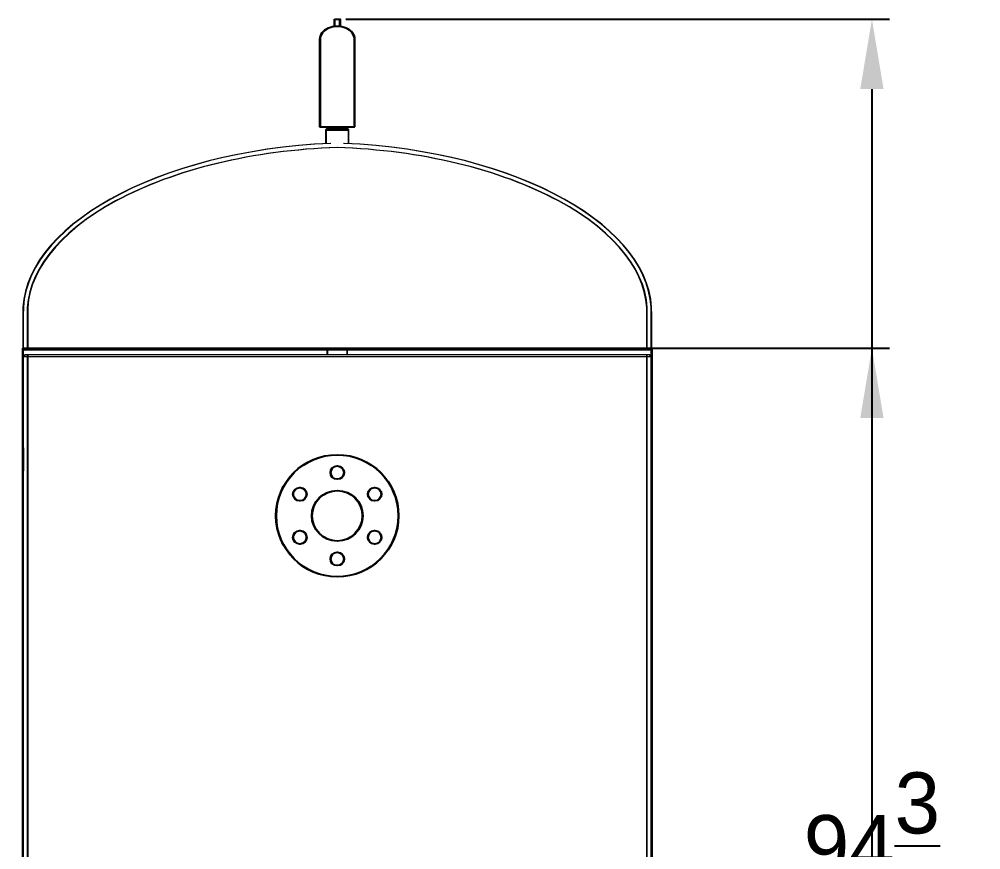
# Model space of a CAD drawing. Header units: inches. Extents: x 2625 to 3066, y 1222 to 1501.
# Drawn here: x 2964.3 to 3019.4, y 1325.5 to 1373.1 of the extents above; entities that cross this region are included whole.
import ezdxf

# ---------------------------------------------------------------- set-up
doc = ezdxf.new("R2010")
doc.units = ezdxf.units.IN
doc.header["$MEASUREMENT"] = 0
doc.header["$PDSIZE"] = -1
for name, color, linetype in [('WATANK', 7, 'Continuous'), ('WCTANK', 7, 'Continuous'), ('WOTANK', 7, 'Continuous')]:
    doc.layers.add(name, color=color, linetype=linetype)
doc.dimstyles.new('General Dimension', dxfattribs={"dimtxt": 3.5, "dimasz": 4, "dimexe": 1, "dimexo": 0.5, "dimgap": 0.09, "dimtad": 0, "dimtih": 1, "dimtoh": 1, "dimdec": 3, "dimzin": 0, "dimdsep": 46, "dimlunit": 5, "dimtxsty": 'Standard', "dimcen": 0.09, "dimadec": 0, "dimazin": 0, "dimtfac": 1, "dimtdec": 3, "dimtofl": 0, "dimtmove": 0, "dimatfit": 3, "dimfxl": 1, "dimtolj": 1, "dimtzin": 0, "dimarcsym": 0})

# ---------------------------------------------------------------- blocks, each defined once
blk = doc.blocks.new('*D47')
at = {"layer": 'Defpoints', "color": 0}
for p in [(2982.502, 1373.112), (3013.145, 1373.112), (3006.863, 1278.391)]:
    blk.add_point(p, dxfattribs=at)
at = {"layer": 'WCTANK', "color": 0, "lineweight": -2}
for p, q in [((2983.002, 1373.112), (3014.145, 1373.112)), ((3013.145, 1369.112), (3013.145, 1329.924)), ((3013.145, 1282.391), (3013.145, 1321.578)), ((3007.363, 1278.391), (3014.145, 1278.391))]:
    blk.add_line(p, q, dxfattribs=at)
at = {"layer": 'WCTANK', "color": 0}
for points in [[(3012.478, 1369.112), (3013.812, 1369.112), (3013.145, 1373.112)], [(3012.478, 1282.391), (3013.812, 1282.391), (3013.145, 1278.391)]]:
    blk.add_solid(points, dxfattribs=at)
at = {"layer": 'WCTANK', "color": 0, "insert": (3013.145, 1325.751), "char_height": 3.5, "attachment_point": 5}
blk.add_mtext('\\A1;94{\\H1x;\\S3/4;}', dxfattribs=at)
blk = doc.blocks.new('*D48')
at = {"layer": 'Defpoints', "color": 0}
for p in [(2982.529, 1354.266), (3013.145, 1354.266), (3006.836, 1278.391)]:
    blk.add_point(p, dxfattribs=at)
at = {"layer": 'WOTANK', "color": 0, "lineweight": -2}
for p, q in [((2983.029, 1354.266), (3014.145, 1354.266)), ((3013.145, 1350.266), (3013.145, 1320.501)), ((3013.145, 1282.391), (3013.145, 1312.155)), ((3007.336, 1278.391), (3014.145, 1278.391))]:
    blk.add_line(p, q, dxfattribs=at)
at = {"layer": 'WOTANK', "color": 0}
for points in [[(3012.478, 1350.266), (3013.812, 1350.266), (3013.145, 1354.266)], [(3012.478, 1282.391), (3013.812, 1282.391), (3013.145, 1278.391)]]:
    blk.add_solid(points, dxfattribs=at)
at = {"layer": 'WOTANK', "color": 0, "insert": (3013.145, 1316.328), "char_height": 3.5, "attachment_point": 5}
blk.add_mtext('\\A1;75{\\H1x;\\S7/8;}', dxfattribs=at)

msp = doc.modelspace()

# ---------------------------------------------------------------- linework, layer by layer
at = {"layer": 'WATANK', "color": 7, "linetype": 'Continuous'}
for centre, radius in [((2982.5017, 1344.6561), 3.5), ((2982.5017, 1344.6561), 3.5), ((2982.5017, 1344.6561), 3.5), ((2982.5285, 1344.6561), 3.5), ((2982.5285, 1344.6561), 3.5), ((2982.5285, 1344.6561), 3.5), ((2982.5017, 1347.1298), 0.3835), ((2982.5285, 1347.1298), 0.3835), ((2980.3593, 1345.893), 0.3835), ((2980.3862, 1345.893), 0.3835), ((2982.5017, 1344.6561), 1.4475), ((2982.5285, 1344.6561), 1.4475), ((2984.644, 1345.893), 0.3835), ((2984.6709, 1345.893), 0.3835), ((2980.3593, 1343.4192), 0.3835), ((2980.3862, 1343.4192), 0.3835), ((2984.644, 1343.4192), 0.3835), ((2984.6709, 1343.4192), 0.3835), ((2982.5017, 1342.1823), 0.3835), ((2982.5285, 1342.1823), 0.3835)]:
    msp.add_circle(centre, radius, dxfattribs=at)
at = {"layer": 'WCTANK', "color": 7, "linetype": 'Continuous'}
for p, q in [((2981.5017, 1371.9495), (2981.5017, 1366.9495)), ((2981.5285, 1371.9495), (2981.5285, 1366.9495)), ((2983.5017, 1366.9495), (2983.5017, 1371.9495)), ((2983.5285, 1366.9495), (2983.5285, 1371.9495)), ((2981.5017, 1366.9495), (2983.5017, 1366.9495)), ((2981.5285, 1366.9495), (2983.5285, 1366.9495)), ((2964.5017, 1348.5468), (2964.5017, 1347.2343)), ((2964.5017, 1348.5468), (2964.5017, 1347.2343)), ((2964.5285, 1348.5468), (2964.5285, 1347.2343)), ((2964.5285, 1348.5468), (2964.5285, 1347.2343)), ((3000.5017, 1346.0936), (3000.5017, 1343.2186)), ((3000.5017, 1346.0936), (3000.5017, 1343.2186)), ((3000.5285, 1346.0936), (3000.5285, 1343.2186)), ((3000.5285, 1346.0936), (3000.5285, 1343.2186))]:
    msp.add_line(p, q, dxfattribs=at)
at = {"layer": 'WCTANK', "color": 7, "linetype": 'Continuous', "lineweight": 15}
for p, q in [((2983.1579, 1366.7495), (2981.8454, 1366.7495)), ((2981.8454, 1366.7495), (2983.1579, 1366.7495)), ((2983.1579, 1366.7495), (2981.8454, 1366.7495)), ((2981.8454, 1366.7495), (2983.1579, 1366.7495)), ((2983.1848, 1366.7495), (2981.8723, 1366.7495)), ((2981.8723, 1366.7495), (2983.1848, 1366.7495)), ((2983.1848, 1366.7495), (2981.8723, 1366.7495)), ((2981.8723, 1366.7495), (2983.1848, 1366.7495)), ((2981.9454, 1366.8495), (2983.0579, 1366.8495)), ((2981.9454, 1366.8495), (2983.0579, 1366.8495)), ((2981.9723, 1366.8495), (2983.0848, 1366.8495)), ((2981.9723, 1366.8495), (2983.0848, 1366.8495)), ((2982.9798, 1366.9495), (2982.0235, 1366.9495)), ((2983.0067, 1366.9495), (2982.0504, 1366.9495)), ((3000.5017, 1354.2656), (2964.5017, 1354.2656)), ((3000.5017, 1354.2656), (2964.5017, 1354.2656)), ((3000.5285, 1354.2656), (2964.5285, 1354.2656)), ((3000.5285, 1354.2656), (2964.5285, 1354.2656)), ((3000.3767, 1354.1406), (2964.6267, 1354.1406)), ((3000.3767, 1354.1406), (2964.6267, 1354.1406)), ((3000.4035, 1354.1406), (2964.6535, 1354.1406)), ((3000.4035, 1354.1406), (2964.6535, 1354.1406)), ((2982.5017, 1353.7656), (2964.5017, 1353.7656)), ((2982.5017, 1353.7656), (2964.5017, 1353.7656)), ((2982.5285, 1353.7656), (2964.5285, 1353.7656)), ((2982.5285, 1353.7656), (2964.5285, 1353.7656)), ((2964.6267, 1353.8906), (2982.5017, 1353.8906)), ((2964.6267, 1353.8906), (2982.5017, 1353.8906)), ((2964.6535, 1353.8906), (2982.5285, 1353.8906)), ((2964.6535, 1353.8906), (2982.5285, 1353.8906)), ((2982.5017, 1353.8906), (3000.3767, 1353.8906)), ((2982.5017, 1353.8906), (3000.3767, 1353.8906)), ((3000.5017, 1353.7656), (2982.5017, 1353.7656)), ((3000.5017, 1353.7656), (2982.5017, 1353.7656)), ((2982.5285, 1353.8906), (3000.4035, 1353.8906)), ((2982.5285, 1353.8906), (3000.4035, 1353.8906)), ((3000.5285, 1353.7656), (2982.5285, 1353.7656)), ((3000.5285, 1353.7656), (2982.5285, 1353.7656))]:
    msp.add_line(p, q, dxfattribs=at)
at = {"layer": 'WCTANK', "color": 7, "linetype": 'Continuous'}
for points in [[(2982.3575, 1373.1117), (2982.6458, 1373.1117), (2982.6458, 1372.7023), (2982.3575, 1372.7023)], [(2982.3844, 1373.1117), (2982.6727, 1373.1117), (2982.6727, 1372.7023), (2982.3844, 1372.7023)]]:
    msp.add_lwpolyline(points, close=True, dxfattribs=at)
at = {"layer": 'WCTANK', "color": 7, "linetype": 'Continuous', "lineweight": 15, "flags": 128}
for points in [[(2982.0235, 1366.9495), (2982.004, 1366.9475), (2981.9235, 1366.9296)], [(2982.0504, 1366.9495), (2982.0309, 1366.9475), (2981.9504, 1366.9296)], [(2983.0798, 1366.9296), (2982.9993, 1366.9475), (2982.9798, 1366.9495)], [(2983.1067, 1366.9296), (2983.0262, 1366.9475), (2983.0067, 1366.9495)]]:
    msp.add_lwpolyline(points, dxfattribs=at)
at = {"layer": 'WCTANK', "color": 7, "linetype": 'Continuous', "lineweight": 15}
for centre, start, end in [((2981.9454, 1366.7495), 90, 180), ((2981.9454, 1366.7495), 90, 180), ((2981.9723, 1366.7495), 90, 180), ((2981.9723, 1366.7495), 90, 180), ((2983.0579, 1366.7495), 0, 90), ((2983.0579, 1366.7495), 0, 90), ((2983.0848, 1366.7495), 0, 90), ((2983.0848, 1366.7495), 0, 90)]:
    msp.add_arc(centre, 0.1, start, end, dxfattribs=at)
at = {"layer": 'WCTANK', "color": 7, "linetype": 'Continuous'}
for centre in [(2982.5017, 1371.9495), (2982.5285, 1371.9495)]:
    msp.add_ellipse(centre, major_axis=(1, 0), ratio=0.7528366, start_param=0, end_param=3.1415927, dxfattribs=at)
at = {"layer": 'WCTANK', "color": 7, "linetype": 'Continuous', "lineweight": 15}
for centre, major_axis, ratio, start_param, end_param in [((2982.5017, 1356.8807), (18, 0.7401), 0.5061984, 1.5708158, 3.1415927), ((2982.5017, 1356.8807), (18, 0.7401), 0.5061984, 1.5708158, 3.1415927), ((2982.5285, 1356.8807), (18, 0.7401), 0.5061984, 1.5708158, 3.1415927), ((2982.5285, 1356.8807), (18, 0.7401), 0.5061984, 1.5708158, 3.1415927), ((2982.5017, 1356.8807), (17.75, 0.7333), 0.4992543, 1.5501742, 3.1415927), ((2982.5017, 1356.8807), (17.75, 0.7333), 0.4992543, 1.5501742, 3.1415927), ((2982.5285, 1356.8807), (17.75, 0.7333), 0.4992543, 1.5501742, 3.1415927), ((2982.5285, 1356.8807), (17.75, 0.7333), 0.4992543, 1.5501742, 3.1415927), ((2982.5017, 1356.8807), (-17.75, 0.7333), 0.4992543, 3.1415927, 4.7330111), ((2982.5017, 1356.8807), (-17.75, 0.7333), 0.4992543, 3.1415927, 4.7330111), ((2982.5285, 1356.8807), (-17.75, 0.7333), 0.4992543, 3.1415927, 4.7330111), ((2982.5285, 1356.8807), (-17.75, 0.7333), 0.4992543, 3.1415927, 4.7330111), ((2982.5017, 1356.8807), (-18, 0.7401), 0.5061984, 3.1415927, 4.7123695), ((2982.5017, 1356.8807), (-18, 0.7401), 0.5061984, 3.1415927, 4.7123695), ((2982.5285, 1356.8807), (-18, 0.7401), 0.5061984, 3.1415927, 4.7123695), ((2982.5285, 1356.8807), (-18, 0.7401), 0.5061984, 3.1415927, 4.7123695)]:
    msp.add_ellipse(centre, major_axis=major_axis, ratio=ratio, start_param=start_param, end_param=end_param, dxfattribs=at)
for points in [[(2981.8454, 1366.7495), (2981.8454, 1365.9796)], [(2981.8454, 1366.7495), (2981.8454, 1365.9796)], [(2981.8723, 1366.7495), (2981.8723, 1365.9796)], [(2981.8723, 1366.7495), (2981.8723, 1365.9796)], [(2983.1579, 1365.9796), (2983.1579, 1366.7495)], [(2983.1579, 1365.9796), (2983.1579, 1366.7495)], [(2983.1848, 1365.9796), (2983.1848, 1366.7495)], [(2983.1848, 1365.9796), (2983.1848, 1366.7495)], [(2964.5017, 1356.1406), (2964.5017, 1354.2656)], [(2964.5017, 1356.1406), (2964.5017, 1354.2656)], [(2964.5285, 1356.1406), (2964.5285, 1354.2656)], [(2964.5285, 1356.1406), (2964.5285, 1354.2656)], [(2964.7517, 1356.1474), (2964.7517, 1354.1406)], [(2964.7517, 1356.1474), (2964.7517, 1354.1406)], [(2964.7785, 1356.1474), (2964.7785, 1354.1406)], [(2964.7785, 1356.1474), (2964.7785, 1354.1406)], [(3000.2517, 1354.1406), (3000.2517, 1356.1474)], [(3000.2517, 1354.1406), (3000.2517, 1356.1474)], [(3000.2785, 1354.1406), (3000.2785, 1356.1474)], [(3000.2785, 1354.1406), (3000.2785, 1356.1474)], [(3000.5017, 1354.2656), (3000.5017, 1356.1406)], [(3000.5017, 1354.2656), (3000.5017, 1356.1406)], [(3000.5285, 1354.2656), (3000.5285, 1356.1406)], [(3000.5285, 1354.2656), (3000.5285, 1356.1406)], [(2964.5017, 1354.2656), (2964.6267, 1354.1406)], [(2964.5017, 1354.2656), (2964.6267, 1354.1406)], [(2964.5285, 1354.2656), (2964.6535, 1354.1406)], [(2964.5285, 1354.2656), (2964.6535, 1354.1406)], [(2981.9217, 1354.1406), (2981.9217, 1353.8906)], [(2981.9217, 1354.1406), (2981.9217, 1353.8906)], [(2981.9485, 1354.1406), (2981.9485, 1353.8906)], [(2981.9485, 1354.1406), (2981.9485, 1353.8906)], [(2983.0817, 1353.8906), (2983.0817, 1354.1406)], [(2983.0817, 1353.8906), (2983.0817, 1354.1406)], [(2983.1085, 1353.8906), (2983.1085, 1354.1406)], [(2983.1085, 1353.8906), (2983.1085, 1354.1406)], [(3000.3767, 1354.1406), (3000.5017, 1354.2656)], [(3000.3767, 1354.1406), (3000.5017, 1354.2656)], [(3000.4035, 1354.1406), (3000.5285, 1354.2656)], [(3000.4035, 1354.1406), (3000.5285, 1354.2656)], [(2964.6267, 1353.8906), (2964.5017, 1353.7656)], [(2964.6267, 1353.8906), (2964.5017, 1353.7656)], [(2964.5017, 1353.7656), (2964.5017, 1348.5468)], [(2964.5017, 1353.7656), (2964.5017, 1348.5468)], [(2964.6535, 1353.8906), (2964.5285, 1353.7656)], [(2964.6535, 1353.8906), (2964.5285, 1353.7656)], [(2964.5285, 1353.7656), (2964.5285, 1348.5468)], [(2964.5285, 1353.7656), (2964.5285, 1348.5468)], [(2964.7517, 1353.8906), (2964.7517, 1311.8906)], [(2964.7517, 1353.8906), (2964.7517, 1311.8906)], [(2964.7785, 1353.8906), (2964.7785, 1311.8906)], [(2964.7785, 1353.8906), (2964.7785, 1311.8906)], [(3000.2517, 1311.8906), (3000.2517, 1353.8906)], [(3000.2517, 1311.8906), (3000.2517, 1353.8906)], [(3000.2785, 1311.8906), (3000.2785, 1353.8906)], [(3000.2785, 1311.8906), (3000.2785, 1353.8906)], [(3000.5017, 1353.7656), (3000.3767, 1353.8906)], [(3000.5017, 1353.7656), (3000.3767, 1353.8906)], [(3000.5285, 1353.7656), (3000.4035, 1353.8906)], [(3000.5285, 1353.7656), (3000.4035, 1353.8906)], [(3000.5017, 1346.0936), (3000.5017, 1353.7656)], [(3000.5017, 1346.0936), (3000.5017, 1353.7656)], [(3000.5285, 1346.0936), (3000.5285, 1353.7656)], [(3000.5285, 1346.0936), (3000.5285, 1353.7656)], [(2964.5017, 1347.2343), (2964.5017, 1312.0156)], [(2964.5017, 1347.2343), (2964.5017, 1312.0156)], [(2964.5285, 1347.2343), (2964.5285, 1312.0156)], [(2964.5285, 1347.2343), (2964.5285, 1312.0156)], [(3000.5017, 1312.0156), (3000.5017, 1343.2186)], [(3000.5017, 1312.0156), (3000.5017, 1343.2186)], [(3000.5285, 1312.0156), (3000.5285, 1343.2186)], [(3000.5285, 1312.0156), (3000.5285, 1343.2186)]]:
    msp.add_open_spline(points, degree=1, dxfattribs=at)
at = {"layer": 'WCTANK', "color": 7, "linetype": 'Continuous', "lineweight": 0}
for p in [(2982.5017, 1366.8495), (2982.5017, 1366.8495), (2982.5285, 1366.8495), (2982.5285, 1366.8495)]:
    msp.add_point(p, dxfattribs=at)
at = {"layer": 'WOTANK', "color": 7, "linetype": 'Continuous', "lineweight": 15}
for p, q in [((3000.5017, 1354.2656), (2964.5017, 1354.2656)), ((3000.5285, 1354.2656), (2964.5285, 1354.2656))]:
    msp.add_line(p, q, dxfattribs=at)
at = {"layer": 'WOTANK', "color": 7, "linetype": 'Continuous'}
for p, q in [((2964.5017, 1354.2656), (3000.5017, 1354.2656)), ((2964.5017, 1306.2656), (2964.5017, 1354.2656)), ((2964.5285, 1354.2656), (3000.5285, 1354.2656)), ((2964.5285, 1306.2656), (2964.5285, 1354.2656)), ((3000.5017, 1354.2656), (3000.5017, 1306.2656)), ((3000.5285, 1354.2656), (3000.5285, 1306.2656))]:
    msp.add_line(p, q, dxfattribs=at)

# ---------------------------------------------------------------- dimensions: what is measured, and where the dimension line sits
at = {"layer": 'WCTANK', "color": 7}
dim = msp.add_linear_dim(base=(3013.1451, 1373.1117), p1=(3006.863, 1278.3906), p2=(2982.5017, 1373.1117), angle=90, dimstyle='General Dimension', dxfattribs=at)
dim.commit()
dim.dimension.update_dxf_attribs({"geometry": '*D47', "text_midpoint": (3013.1451, 1325.7512)})
at = {"layer": 'WOTANK', "color": 7}
dim = msp.add_linear_dim(base=(3013.1451, 1354.2656), p1=(3006.8361, 1278.3906), p2=(2982.5285, 1354.2656), angle=90, dimstyle='General Dimension', dxfattribs=at)
dim.commit()
dim.dimension.update_dxf_attribs({"geometry": '*D48', "text_midpoint": (3013.1451, 1316.3281), "dimtype": 160})

doc.saveas('drawing.dxf')
